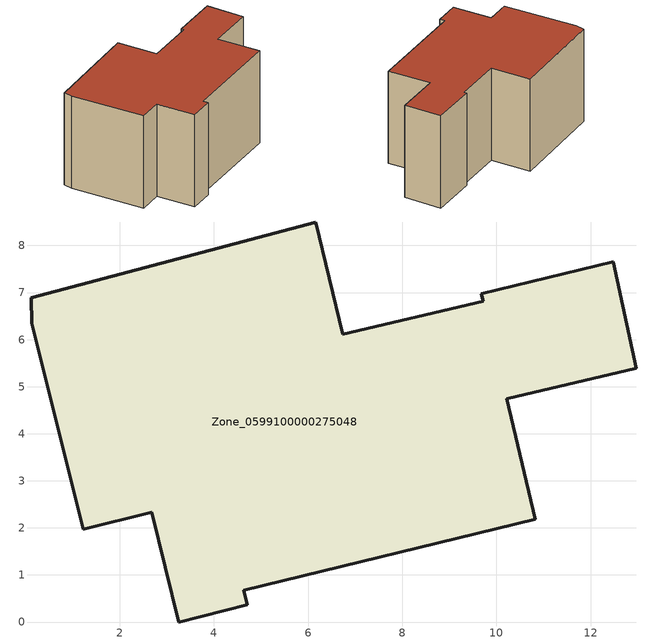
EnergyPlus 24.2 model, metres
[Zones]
Zone_0599100000275048
 floor ground (C_G): 1.23,1.97 0.13,6.35 0.12,6.89 6.17,8.5 6.74,6.11 9.72,6.82 9.68,6.98 12.49,7.66 12.97,5.4 10.22,4.74 10.83,2.18 4.64,0.68 4.71,0.37 3.25,0 2.68,2.33 z0
 wall outside (C_F): 3.25,0 4.71,0.37 4.64,0.68 10.83,2.18 10.22,4.74 12.97,5.4 12.49,7.66 9.68,6.98 9.72,6.82 6.74,6.11 6.17,8.5 0.12,6.89 0.13,6.35 1.23,1.97 2.68,2.33 3.25,0 z0:5.84
 roof outside (C_R): 0.13,6.35 1.23,1.97 2.68,2.33 3.25,0 4.71,0.37 4.64,0.68 10.83,2.18 10.22,4.74 12.97,5.4 12.49,7.66 9.68,6.98 9.72,6.82 6.74,6.11 6.17,8.5 0.12,6.89 z5.84
[BUILDING]
Pand.0599100000275048: North Axis=0; Terrain=City; Loads Convergence Tolerance Value=0.04; Temperature Convergence Tolerance Value=0.4; Solar Distribution=FullExterior; Maximum Number of Warmup Days=25; Minimum Number of Warmup Days=1
[Site:Location]
Rotterdam.The.Hague.AP_ZH_NLD Design_Conditions: Latitude=51.96; Longitude=4.45; Time Zone=1; Elevation=-4.5
[SITE:GROUNDTEMPERATURE:BUILDINGSURFACE]
18, 18, 18, 18, 18, 18, 18, 18, 18, 18, 18, 18
[MATERIAL] Thermal Absorptance=0.9; Solar Absorptance=0.7; Visible Absorptance=0.7
Name | Roughness | Thickness | Conductivity | Density | Specific Heat
G.TI.1965-1974 | MediumSmooth | 0.15 | 0.882353 | 540 | 1210
F.TI.1965-1974 | Rough | 0.3 | 0.697674 | 1920 | 840
R.TI.1965-1974 | MediumRough | 0.2 | 0.232558 | 1500 | 1000
[CONSTRUCTION]
C_G: G.TI.1965-1974
C_F: F.TI.1965-1974
C_R: R.TI.1965-1974
[ZONE]
Zone_0599100000275048: Type=1; Multiplier=1; Ceiling Height=Autocalculate; Volume=Autocalculate; Floor Area=autocalculate; Part of Total Floor Area=Yes
[ZONEINFILTRATION:DESIGNFLOWRATE]
Infil_Zone_0599100000275048: Zone or ZoneList or Space or SpaceList=Zone_0599100000275048; Schedule=AlwaysOn; Design Flow Rate Calculation Method=Flow/Area; Flow Rate per Floor Area=0.003; Constant Term Coefficient=1; Temperature Term Coefficient=0; Velocity Term Coefficient=0; Velocity Squared Term Coefficient=0
[HVACTEMPLATE:ZONE:IDEALLOADSAIRSYSTEM]
Zone_0599100000275048: Maximum Heating Supply Air Temperature=50; Minimum Cooling Supply Air Temperature=13; Maximum Heating Supply Air Humidity Ratio=0.0156; Minimum Cooling Supply Air Humidity Ratio=0.0077; Heating Limit=NoLimit; Cooling Limit=NoLimit; Dehumidification Control Type=ConstantSensibleHeatRatio; Cooling Sensible Heat Ratio=0.7; Dehumidification Setpoint=60; Humidification Control Type=None; Humidification Setpoint=30; Outdoor Air Method=None; Outdoor Air Flow Rate per Person=0.00944; Outdoor Air Flow Rate per Zone Floor Area=0; Outdoor Air Flow Rate per Zone=0; Demand Controlled Ventilation Type=None; Outdoor Air Economizer Type=NoEconomizer; Heat Recovery Type=None; Sensible Heat Recovery Effectiveness=0.7; Latent Heat Recovery Effectiveness=0.65
[ZONECONTROL:THERMOSTAT]
ThermostatControl_Zone_0599100000275048: Zone or ZoneList=Zone_0599100000275048; Control Type Schedule=DualSetpointControlType; Control 1=Thermostat_Zone_0599100000275048; Temperature Difference Between Cutout And Setpoint=0
[THERMOSTATSETPOINT:DUALSETPOINT]
Thermostat_Zone_0599100000275048: Heating Setpoint Temperature Schedule=HeatingSetpoint_Zone_0599100000275048; Cooling Setpoint Temperature Schedule=CoolingSetpoint_Zone_0599100000275048
[SCHEDULE:COMPACT]
HeatingSetpoint_Zone_0599100000275048: Through: 12/31, For: AllDays, Until: 24:00, 21
CoolingSetpoint_Zone_0599100000275048: Through: 12/31, For: AllDays, Until: 24:00, 24
DualSetpointControlType: Through: 12/31, For: AllDays, Until: 24:00, 4
AlwaysOn: Through: 12/31, For: AllDays, Until: 24:00, 1
